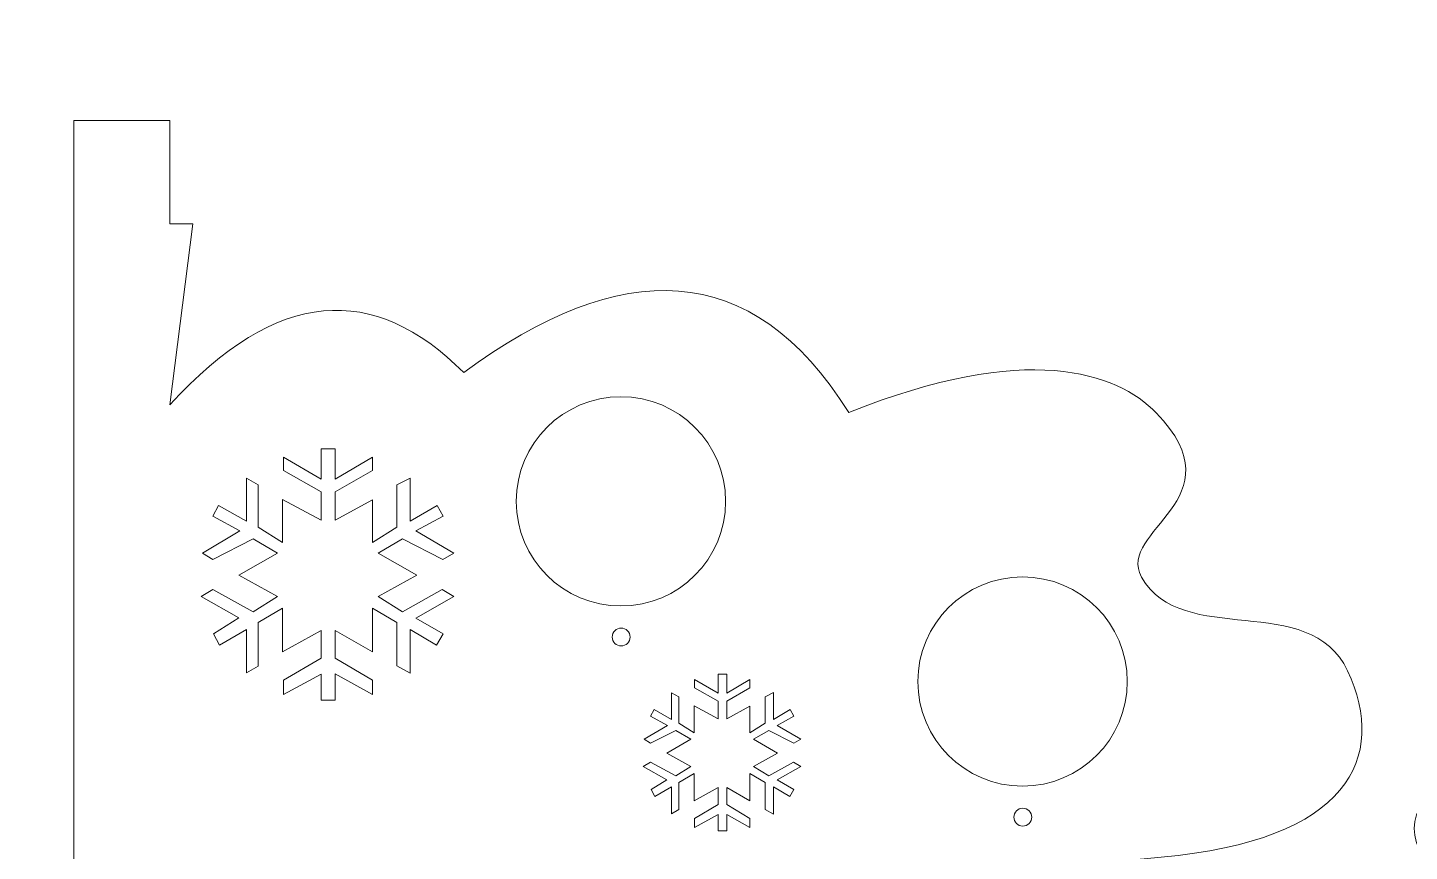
# Model space of a CAD drawing. Header units: centimetres. Extents: x -24 to 24, y -134 to 40.
# Drawn here: x -23.66 to -11.74, y 15.57 to 22.68 of the extents above; entities that cross this region are included whole.
import ezdxf

# ---------------------------------------------------------------- set-up
doc = ezdxf.new("R2010")
doc.units = ezdxf.units.CM
doc.header["$MEASUREMENT"] = 0
doc.layers.add('layer 1', color=7, linetype='Continuous')

msp = doc.modelspace()

# ---------------------------------------------------------------- linework, layer by layer
at = {"layer": 'layer 1', "lineweight": 9}
for points, knots in [([(-12.65974, -18.23516), (-12.65974, -16.29929), (-14.22908, -14.72995), (-16.16495, -14.72995), (-16.16495, -14.72995), (-18.10084, -14.72995), (-19.67017, -16.29928), (-19.67018, -18.23515), (-19.67018, -18.23515), (-19.67018, -20.17103), (-18.10085, -21.74037), (-16.16498, -21.74039), (-16.16498, -21.74039), (-14.2291, -21.74039), (-12.65975, -20.17106), (-12.65974, -18.23519), (-12.65944, 39.84091), (-12.65974, -134.38736), (-12.65974, -18.23516)], [0, 0, 0, 0, 0.2, 0.2, 0.2, 0.2, 0.4, 0.4, 0.4, 0.4, 0.6, 0.6, 0.6, 0.6, 1, 1, 1, 1.00003, 1.00003, 1.00003, 1.00003]), ([(-5.79997, 22.20737), (-6.38237, 22.15893), (-6.64048, 21.1432), (-8.14463, 20.44041), (-8.14463, 20.44041), (-9.14968, 19.97084), (-8.05652, 19.75778), (-7.81899, 19.73795), (-7.81899, 19.73795), (-7.67645, 19.42135), (-9.1271, 18.92837), (-9.71855, 18.30453), (-9.71855, 18.30453), (-10.20886, 17.78735), (-8.86566, 17.62553), (-7.5857, 18.15659), (-7.5857, 18.15659), (-8.04119, 17.52186), (-9.12914, 16.92507), (-11.23854, 16.22968), (-11.23854, 16.22968), (-11.8272, 16.03561), (-11.76094, 15.62707), (-11.50977, 15.40402), (-11.50977, 15.40402), (-11.09961, 15.03983), (-10.42615, 15.46586), (-10.34556, 15.37562), (-10.34556, 15.37562), (-10.24453, 15.26251), (-10.84292, 14.67138), (-10.34556, 14.41921), (-10.34556, 14.41921), (-9.98419, 14.23599), (-9.59481, 14.44504), (-9.24018, 14.75875), (-9.24018, 14.75875), (-9.19181, 14.42193), (-9.05268, 14.22628), (-8.84544, 14.13663), (-8.84544, 14.13663), (-8.57689, 14.02045), (-8.19388, 14.08224), (-7.74569, 14.24547), (-7.74569, 14.24547), (-8.03595, 13.26739), (-9.9564, 12.34992), (-13.59835, 11.71882), (-13.59835, 11.71882), (-14.02591, 11.64473), (-14.64463, 11.01031), (-13.47406, 10.05386), (-13.47406, 10.05386), (-13.05058, 9.70784), (-12.12459, 9.89828), (-11.79617, 10.45138), (-11.79617, 10.45138), (-11.49534, 9.08507), (-9.7867, 8.68106), (-8.43132, 9.57175), (-8.43132, 9.57175), (-9.33317, 7.94058), (-11.02556, 6.93193), (-14.10027, 7.39464), (-14.10027, 7.39464), (-15.19801, 7.55984), (-15.26475, 6.67139), (-15.27034, 6.31292), (-15.27034, 6.31292), (-15.29094, 4.99315), (-13.79079, 5.34208), (-13.70843, 4.99277), (-13.70843, 4.99277), (-13.61023, 4.57636), (-14.68564, 4.47726), (-13.72592, 3.63768), (-13.72592, 3.63768), (-13.19276, 3.17125), (-12.57013, 3.42688), (-11.52351, 3.70748), (-11.52351, 3.70748), (-11.00542, 2.51681), (-9.95134, 2.57675), (-8.61378, 3.2981), (-8.61378, 3.2981), (-9.97495, 1.34459), (-12.26889, 0.76146), (-15.37861, 0.48867), (-15.37861, 0.48867), (-16.99525, 0.34686), (-17.33911, -0.37356), (-16.98769, -1.12097), (-16.98769, -1.12097), (-16.65908, -1.81983), (-15.55815, -1.3083), (-15.21138, -1.93014), (-15.21138, -1.93014), (-14.98517, -2.33578), (-16.06267, -2.59369), (-15.33734, -3.34677), (-15.33734, -3.34677), (-14.99897, -3.6981), (-14.2184, -3.96704), (-12.68426, -3.35021), (-12.68426, -3.35021), (-11.84719, -4.68955), (-10.71504, -4.69222), (-9.36208, -3.69486), (-9.36208, -3.69486), (-8.59102, -4.4717), (-7.75063, -4.43035), (-6.82784, -3.41672), (-6.82784, -3.41672), (-6.82784, -3.41672), (-7.02414, -4.97889), (-7.02414, -4.97889), (-7.02414, -4.97889), (-7.02414, -4.97889), (-6.82784, -4.97889), (-6.82784, -4.97889), (-6.82784, -4.97889), (-6.82784, -4.97889), (-6.82784, -5.87037), (-6.82784, -5.87037), (-6.82784, -5.87037), (-6.82784, -5.87037), (-5.79997, -5.87037), (-5.79997, -5.87037), (-5.79997, -5.87037), (-5.79997, -5.87037), (-4.7721, -5.87037), (-4.7721, -5.87037), (-4.7721, -5.87037), (-4.7721, -5.87037), (-4.7721, -4.97889), (-4.7721, -4.97889), (-4.7721, -4.97889), (-4.7721, -4.97889), (-4.57581, -4.97889), (-4.57581, -4.97889), (-4.57581, -4.97889), (-4.57581, -4.97889), (-4.7721, -3.41672), (-4.7721, -3.41672), (-4.7721, -3.41672), (-3.84932, -4.43035), (-3.00893, -4.4717), (-2.23787, -3.69486), (-2.23787, -3.69486), (-0.8849, -4.69222), (0.24724, -4.68955), (1.08431, -3.35021), (1.08431, -3.35021), (2.61845, -3.96704), (3.39902, -3.6981), (3.73739, -3.34677), (3.73739, -3.34677), (4.46272, -2.59369), (3.38523, -2.33578), (3.61143, -1.93014), (3.61143, -1.93014), (3.95821, -1.3083), (5.05914, -1.81983), (5.38774, -1.12097), (5.38774, -1.12097), (5.73916, -0.37356), (5.3953, 0.34686), (3.77866, 0.48867), (3.77866, 0.48867), (0.66894, 0.76146), (-1.62499, 1.34459), (-2.98617, 3.2981), (-2.98617, 3.2981), (-1.64861, 2.57675), (-0.59453, 2.51681), (-0.07644, 3.70748), (-0.07644, 3.70748), (0.97018, 3.42688), (1.59281, 3.17125), (2.12597, 3.63768), (2.12597, 3.63768), (3.08569, 4.47726), (2.01028, 4.57636), (2.10848, 4.99277), (2.10848, 4.99277), (2.19084, 5.34208), (3.69099, 4.99315), (3.67039, 6.31292), (3.67039, 6.31292), (3.6648, 6.67139), (3.59806, 7.55984), (2.50032, 7.39464), (2.50032, 7.39464), (-0.57439, 6.93193), (-2.26677, 7.94058), (-3.16863, 9.57175), (-3.16863, 9.57175), (-1.81325, 8.68106), (-0.10461, 9.08507), (0.19622, 10.45138), (0.19622, 10.45138), (0.52465, 9.89828), (1.45063, 9.70784), (1.87412, 10.05386), (1.87412, 10.05386), (3.04468, 11.01031), (2.42596, 11.64473), (1.9984, 11.71882), (1.9984, 11.71882), (-1.64355, 12.34992), (-3.564, 13.26739), (-3.85426, 14.24547), (-3.85426, 14.24547), (-3.40606, 14.08224), (-3.02306, 14.02045), (-2.7545, 14.13663), (-2.7545, 14.13663), (-2.54726, 14.22628), (-2.40814, 14.42193), (-2.35977, 14.75875), (-2.35977, 14.75875), (-2.00514, 14.44504), (-1.61575, 14.23599), (-1.25439, 14.41921), (-1.25439, 14.41921), (-0.75703, 14.67138), (-1.35542, 15.26251), (-1.25439, 15.37562), (-1.25439, 15.37562), (-1.17379, 15.46586), (-0.50034, 15.03983), (-0.09018, 15.40402), (-0.09018, 15.40402), (0.16099, 15.62707), (0.22725, 16.03561), (-0.36141, 16.22968), (-0.36141, 16.22968), (-2.47081, 16.92507), (-3.55876, 17.52186), (-4.01425, 18.15659), (-4.01425, 18.15659), (-2.73428, 17.62553), (-1.39108, 17.78735), (-1.88139, 18.30453), (-1.88139, 18.30453), (-2.47285, 18.92837), (-3.9235, 19.42135), (-3.78095, 19.73795), (-3.78095, 19.73795), (-3.54343, 19.75778), (-2.45027, 19.97084), (-3.45532, 20.44041), (-3.45532, 20.44041), (-4.95947, 21.1432), (-5.21757, 22.15893), (-5.79997, 22.20737)], [0, 0, 0, 0, 0.01538462, 0.01538462, 0.01538462, 0.01538462, 0.03076923, 0.03076923, 0.03076923, 0.03076923, 0.04615385, 0.04615385, 0.04615385, 0.04615385, 0.06153846, 0.06153846, 0.06153846, 0.06153846, 0.07692308, 0.07692308, 0.07692308, 0.07692308, 0.09230769, 0.09230769, 0.09230769, 0.09230769, 0.10769231, 0.10769231, 0.10769231, 0.10769231, 0.12307692, 0.12307692, 0.12307692, 0.12307692, 0.13846154, 0.13846154, 0.13846154, 0.13846154, 0.15384615, 0.15384615, 0.15384615, 0.15384615, 0.16923077, 0.16923077, 0.16923077, 0.16923077, 0.18461538, 0.18461538, 0.18461538, 0.18461538, 0.2, 0.2, 0.2, 0.2, 0.21538462, 0.21538462, 0.21538462, 0.21538462, 0.23076923, 0.23076923, 0.23076923, 0.23076923, 0.24615385, 0.24615385, 0.24615385, 0.24615385, 0.26153846, 0.26153846, 0.26153846, 0.26153846, 0.27692308, 0.27692308, 0.27692308, 0.27692308, 0.29230769, 0.29230769, 0.29230769, 0.29230769, 0.30769231, 0.30769231, 0.30769231, 0.30769231, 0.32307692, 0.32307692, 0.32307692, 0.32307692, 0.33846154, 0.33846154, 0.33846154, 0.33846154, 0.35384615, 0.35384615, 0.35384615, 0.35384615, 0.36923077, 0.36923077, 0.36923077, 0.36923077, 0.38461538, 0.38461538, 0.38461538, 0.38461538, 0.4, 0.4, 0.4, 0.4, 0.41538462, 0.41538462, 0.41538462, 0.41538462, 0.43076923, 0.43076923, 0.43076923, 0.43076923, 0.44615385, 0.44615385, 0.44615385, 0.44615385, 0.46153846, 0.46153846, 0.46153846, 0.46153846, 0.47692308, 0.47692308, 0.47692308, 0.47692308, 0.49230769, 0.49230769, 0.49230769, 0.49230769, 0.50769231, 0.50769231, 0.50769231, 0.50769231, 0.52307692, 0.52307692, 0.52307692, 0.52307692, 0.53846154, 0.53846154, 0.53846154, 0.53846154, 0.55384615, 0.55384615, 0.55384615, 0.55384615, 0.56923077, 0.56923077, 0.56923077, 0.56923077, 0.58461538, 0.58461538, 0.58461538, 0.58461538, 0.6, 0.6, 0.6, 0.6, 0.61538462, 0.61538462, 0.61538462, 0.61538462, 0.63076923, 0.63076923, 0.63076923, 0.63076923, 0.64615385, 0.64615385, 0.64615385, 0.64615385, 0.66153846, 0.66153846, 0.66153846, 0.66153846, 0.67692308, 0.67692308, 0.67692308, 0.67692308, 0.69230769, 0.69230769, 0.69230769, 0.69230769, 0.70769231, 0.70769231, 0.70769231, 0.70769231, 0.72307692, 0.72307692, 0.72307692, 0.72307692, 0.73846154, 0.73846154, 0.73846154, 0.73846154, 0.75384615, 0.75384615, 0.75384615, 0.75384615, 0.76923077, 0.76923077, 0.76923077, 0.76923077, 0.78461538, 0.78461538, 0.78461538, 0.78461538, 0.8, 0.8, 0.8, 0.8, 0.81538462, 0.81538462, 0.81538462, 0.81538462, 0.83076923, 0.83076923, 0.83076923, 0.83076923, 0.84615385, 0.84615385, 0.84615385, 0.84615385, 0.86153846, 0.86153846, 0.86153846, 0.86153846, 0.87692308, 0.87692308, 0.87692308, 0.87692308, 0.89230769, 0.89230769, 0.89230769, 0.89230769, 0.90769231, 0.90769231, 0.90769231, 0.90769231, 0.92307692, 0.92307692, 0.92307692, 0.92307692, 0.93846154, 0.93846154, 0.93846154, 0.93846154, 0.95384615, 0.95384615, 0.95384615, 0.95384615, 0.96923077, 0.96923077, 0.96923077, 0.96923077, 1, 1, 1, 1]), ([(-23.2563, -6.13966), (-23.2563, -6.13966), (-23.25686, -6.04713), (-23.25686, -6.04713), (-23.25686, -6.04713), (-23.25686, -6.04713), (-23.25686, -3.43298), (-23.25686, -3.43298), (-23.25686, -3.43298), (-23.25686, -3.43298), (-23.65686, -3.43298), (-23.65686, -3.43298), (-23.65686, -3.43298), (-23.65686, -3.43298), (-23.65686, -2.65879), (-23.65686, -2.65879), (-23.65686, -2.65879), (-23.65686, -2.65879), (-23.25686, -2.65879), (-23.25686, -2.65879), (-23.25686, -2.65879), (-23.25686, -2.65879), (-23.25686, 5.59928), (-23.25686, 5.59928), (-23.25686, 5.59928), (-23.25686, 5.59928), (-23.65686, 5.59928), (-23.65686, 5.59928), (-23.65686, 5.59928), (-23.65686, 5.59928), (-23.65686, 6.37347), (-23.65686, 6.37347), (-23.65686, 6.37347), (-23.65686, 6.37347), (-23.25686, 6.37347), (-23.25686, 6.37347), (-23.25686, 6.37347), (-23.25686, 6.37347), (-23.25686, 14.63153), (-23.25686, 14.63153), (-23.25686, 14.63153), (-23.25686, 14.63153), (-23.65686, 14.63153), (-23.65686, 14.63153), (-23.65686, 14.63153), (-23.65686, 14.63153), (-23.65686, 15.40573), (-23.65686, 15.40573), (-23.65686, 15.40573), (-23.65686, 15.40573), (-23.25686, 15.40573), (-23.25686, 15.40573), (-23.25686, 15.40573), (-23.25686, 15.40573), (-23.25686, 21.87988), (-23.25686, 21.87988)], [0, 0, 0, 0, 0.06666667, 0.06666667, 0.06666667, 0.06666667, 0.13333333, 0.13333333, 0.13333333, 0.13333333, 0.2, 0.2, 0.2, 0.2, 0.26666667, 0.26666667, 0.26666667, 0.26666667, 0.33333333, 0.33333333, 0.33333333, 0.33333333, 0.4, 0.4, 0.4, 0.4, 0.46666667, 0.46666667, 0.46666667, 0.46666667, 0.53333333, 0.53333333, 0.53333333, 0.53333333, 0.6, 0.6, 0.6, 0.6, 0.66666667, 0.66666667, 0.66666667, 0.66666667, 0.73333333, 0.73333333, 0.73333333, 0.73333333, 0.8, 0.8, 0.8, 0.8, 0.86666667, 0.86666667, 0.86666667, 0.86666667, 1, 1, 1, 1]), ([(-23.25686, 21.87988), (-23.25686, 21.87988), (-22.42899, 21.87988), (-22.42899, 21.87988), (-22.42899, 21.87988), (-22.42899, 21.87988), (-22.42899, 20.9884), (-22.42899, 20.9884), (-22.42899, 20.9884), (-22.42899, 20.9884), (-22.2327, 20.9884), (-22.2327, 20.9884), (-22.2327, 20.9884), (-22.2327, 20.9884), (-22.42899, 19.42623), (-22.42899, 19.42623), (-22.42899, 19.42623), (-21.50621, 20.43986), (-20.66582, 20.48121), (-19.89476, 19.70437), (-19.89476, 19.70437), (-18.54179, 20.70173), (-17.40965, 20.69906), (-16.57258, 19.35971), (-16.57258, 19.35971), (-15.03844, 19.97655), (-14.25787, 19.70761), (-13.9195, 19.35628), (-13.9195, 19.35628), (-13.19417, 18.6032), (-14.27166, 18.34529), (-14.04546, 17.93965), (-14.04546, 17.93965), (-13.69868, 17.3178), (-12.59775, 17.82934), (-12.26915, 17.13048), (-12.26915, 17.13048), (-11.91773, 16.38307), (-12.26159, 15.66264), (-13.87823, 15.52084), (-13.87823, 15.52084), (-16.98795, 15.24805), (-19.28188, 14.66491), (-20.64306, 12.71141), (-20.64306, 12.71141), (-19.3055, 13.43276), (-18.25142, 13.4927), (-17.73333, 12.30202), (-17.73333, 12.30202), (-16.68671, 12.58263), (-16.06408, 12.83826), (-15.53092, 12.37183), (-15.53092, 12.37183), (-14.5712, 11.53224), (-15.64661, 11.43315), (-15.54841, 11.01673), (-15.54841, 11.01673), (-15.46605, 10.66743), (-13.9659, 11.01636), (-13.9865, 9.69659), (-13.9865, 9.69659), (-13.99209, 9.33812), (-14.05883, 8.44966), (-15.15657, 8.61486), (-15.15657, 8.61486), (-18.23128, 9.07757), (-19.92366, 8.06893), (-20.82552, 6.43775), (-20.82552, 6.43775), (-19.47014, 7.32845), (-17.7615, 6.92444), (-17.46067, 5.55813), (-17.46067, 5.55813), (-17.13224, 6.11123), (-16.20626, 6.30166), (-15.78277, 5.95565), (-15.78277, 5.95565), (-14.61221, 4.9992), (-15.23093, 4.36477), (-15.65849, 4.29068), (-15.65849, 4.29068), (-19.30044, 3.65959), (-21.22089, 2.74212), (-21.51115, 1.76404), (-21.51115, 1.76404), (-21.06295, 1.92726), (-20.67995, 1.98906), (-20.41139, 1.87288), (-20.41139, 1.87288), (-20.20415, 1.78323), (-20.06503, 1.58757), (-20.01666, 1.25076), (-20.01666, 1.25076), (-19.66203, 1.56446), (-19.27264, 1.77352), (-18.91128, 1.5903), (-18.91128, 1.5903), (-18.41392, 1.33813), (-19.01231, 0.74699), (-18.91128, 0.63388), (-18.91128, 0.63388), (-18.83068, 0.54365), (-18.15723, 0.96968), (-17.74707, 0.60548), (-17.74707, 0.60548), (-17.4959, 0.38244), (-17.42964, -0.0261), (-18.0183, -0.22017), (-18.0183, -0.22017), (-20.1277, -0.91556), (-21.21565, -1.51235), (-21.67113, -2.14708), (-21.67113, -2.14708), (-20.39117, -1.61603), (-19.04797, -1.77785), (-19.53828, -2.29502), (-19.53828, -2.29502), (-20.12974, -2.91886), (-21.58039, -3.41184), (-21.43784, -3.72844), (-21.43784, -3.72844), (-21.20032, -3.74827), (-20.10719, -3.96133), (-21.11221, -4.4309), (-21.11221, -4.4309), (-22.43391, -5.04843), (-22.79403, -5.90778), (-23.25694, -6.13999)], [0, 0, 0, 0, 0.03030303, 0.03030303, 0.03030303, 0.03030303, 0.06060606, 0.06060606, 0.06060606, 0.06060606, 0.09090909, 0.09090909, 0.09090909, 0.09090909, 0.12121212, 0.12121212, 0.12121212, 0.12121212, 0.15151515, 0.15151515, 0.15151515, 0.15151515, 0.18181818, 0.18181818, 0.18181818, 0.18181818, 0.21212121, 0.21212121, 0.21212121, 0.21212121, 0.24242424, 0.24242424, 0.24242424, 0.24242424, 0.27272727, 0.27272727, 0.27272727, 0.27272727, 0.3030303, 0.3030303, 0.3030303, 0.3030303, 0.33333333, 0.33333333, 0.33333333, 0.33333333, 0.36363636, 0.36363636, 0.36363636, 0.36363636, 0.39393939, 0.39393939, 0.39393939, 0.39393939, 0.42424242, 0.42424242, 0.42424242, 0.42424242, 0.45454545, 0.45454545, 0.45454545, 0.45454545, 0.48484848, 0.48484848, 0.48484848, 0.48484848, 0.51515152, 0.51515152, 0.51515152, 0.51515152, 0.54545455, 0.54545455, 0.54545455, 0.54545455, 0.57575758, 0.57575758, 0.57575758, 0.57575758, 0.60606061, 0.60606061, 0.60606061, 0.60606061, 0.63636364, 0.63636364, 0.63636364, 0.63636364, 0.66666667, 0.66666667, 0.66666667, 0.66666667, 0.6969697, 0.6969697, 0.6969697, 0.6969697, 0.72727273, 0.72727273, 0.72727273, 0.72727273, 0.75757576, 0.75757576, 0.75757576, 0.75757576, 0.78787879, 0.78787879, 0.78787879, 0.78787879, 0.81818182, 0.81818182, 0.81818182, 0.81818182, 0.84848485, 0.84848485, 0.84848485, 0.84848485, 0.87878788, 0.87878788, 0.87878788, 0.87878788, 0.90909091, 0.90909091, 0.90909091, 0.90909091, 0.93939394, 0.93939394, 0.93939394, 0.93939394, 1, 1, 1, 1]), ([(-18.53817, 17.68951), (-18.03933, 17.68951), (-17.63494, 18.0939), (-17.63494, 18.59273), (-17.63494, 18.59273), (-17.63494, 19.09157), (-18.03933, 19.49596), (-18.53817, 19.49596), (-18.53817, 19.49596), (-19.03701, 19.49596), (-19.44139, 19.09157), (-19.44139, 18.59273), (-19.44139, 18.59273), (-19.44139, 18.0939), (-19.03701, 17.68951), (-18.53817, 17.68951)], [0, 0, 0, 0, 0.2, 0.2, 0.2, 0.2, 0.4, 0.4, 0.4, 0.4, 0.6, 0.6, 0.6, 0.6, 1, 1, 1, 1]), ([(-21.00212, 16.87504), (-21.00212, 16.87504), (-21.00212, 17.1024), (-21.00212, 17.1024), (-21.00212, 17.1024), (-21.00212, 17.1024), (-20.68281, 16.92502), (-20.68281, 16.92502), (-20.68281, 16.92502), (-20.68281, 16.92502), (-20.68281, 17.04837), (-20.68281, 17.04837), (-20.68281, 17.04837), (-20.68281, 17.04837), (-21.00212, 17.23997), (-21.00212, 17.23997), (-21.00212, 17.23997), (-21.00212, 17.23997), (-21.00212, 17.47919), (-21.00212, 17.47919), (-21.00212, 17.47919), (-21.00212, 17.47919), (-20.68281, 17.2947), (-20.68281, 17.2947), (-20.68281, 17.2947), (-20.68281, 17.2947), (-20.68281, 17.67094), (-20.68281, 17.67094), (-20.68281, 17.67094), (-20.68281, 17.67094), (-20.47106, 17.54742), (-20.47106, 17.54742), (-20.47106, 17.54742), (-20.47106, 17.54742), (-20.47106, 17.17173), (-20.47106, 17.17173), (-20.47106, 17.17173), (-20.47106, 17.17173), (-20.35639, 17.1092), (-20.35639, 17.1092), (-20.35639, 17.1092), (-20.35639, 17.1092), (-20.35639, 17.48697), (-20.35639, 17.48697), (-20.35639, 17.48697), (-20.35639, 17.48697), (-20.13018, 17.35125), (-20.13018, 17.35125), (-20.13018, 17.35125), (-20.13018, 17.35125), (-20.07306, 17.44995), (-20.07306, 17.44995), (-20.07306, 17.44995), (-20.07306, 17.44995), (-20.3064, 17.58544), (-20.3064, 17.58544), (-20.3064, 17.58544), (-20.3064, 17.58544), (-19.97947, 17.77022), (-19.97947, 17.77022), (-19.97947, 17.77022), (-19.97947, 17.77022), (-20.08055, 17.83088), (-20.08055, 17.83088), (-20.08055, 17.83088), (-20.08055, 17.83088), (-20.42138, 17.63915), (-20.42138, 17.63915), (-20.42138, 17.63915), (-20.42138, 17.63915), (-20.63196, 17.77077), (-20.63196, 17.77077), (-20.63196, 17.77077), (-20.63196, 17.77077), (-20.29981, 17.95451), (-20.29981, 17.95451), (-20.29981, 17.95451), (-20.29981, 17.95451), (-20.63248, 18.14565), (-20.63248, 18.14565), (-20.63248, 18.14565), (-20.63248, 18.14565), (-20.42148, 18.2687), (-20.42148, 18.2687), (-20.42148, 18.2687), (-20.42148, 18.2687), (-20.07374, 18.09128), (-20.07374, 18.09128), (-20.07374, 18.09128), (-20.07374, 18.09128), (-19.97943, 18.14591), (-19.97943, 18.14591), (-19.97943, 18.14591), (-19.97943, 18.14591), (-20.3067, 18.33797), (-20.3067, 18.33797), (-20.3067, 18.33797), (-20.3067, 18.33797), (-20.07297, 18.46611), (-20.07297, 18.46611), (-20.07297, 18.46611), (-20.07297, 18.46611), (-20.12355, 18.55717), (-20.12355, 18.55717), (-20.12355, 18.55717), (-20.12355, 18.55717), (-20.35639, 18.42199), (-20.35639, 18.42199), (-20.35639, 18.42199), (-20.35639, 18.42199), (-20.35639, 18.79344), (-20.35639, 18.79344), (-20.35639, 18.79344), (-20.35639, 18.79344), (-20.47106, 18.7361), (-20.47106, 18.7361), (-20.47106, 18.7361), (-20.47106, 18.7361), (-20.47106, 18.36845), (-20.47106, 18.36845), (-20.47106, 18.36845), (-20.47106, 18.36845), (-20.68281, 18.2361), (-20.68281, 18.2361), (-20.68281, 18.2361), (-20.68281, 18.2361), (-20.68281, 18.60725), (-20.68281, 18.60725), (-20.68281, 18.60725), (-20.68281, 18.60725), (-21.00212, 18.42986), (-21.00212, 18.42986), (-21.00212, 18.42986), (-21.00212, 18.42986), (-21.00212, 18.67571), (-21.00212, 18.67571), (-21.00212, 18.67571), (-21.00212, 18.67571), (-20.68281, 18.8602), (-20.68281, 18.8602), (-20.68281, 18.8602), (-20.68281, 18.8602), (-20.68281, 18.97486), (-20.68281, 18.97486), (-20.68281, 18.97486), (-20.68281, 18.97486), (-21.00212, 18.78329), (-21.00212, 18.78329), (-21.00212, 18.78329), (-21.00212, 18.78329), (-21.00212, 19.04751), (-21.00212, 19.04751), (-21.00212, 19.04751), (-21.00212, 19.04751), (-21.12387, 19.04751), (-21.12387, 19.04751), (-21.12387, 19.04751), (-21.12387, 19.04751), (-21.12387, 18.7837), (-21.12387, 18.7837), (-21.12387, 18.7837), (-21.12387, 18.7837), (-21.45028, 18.97528), (-21.45028, 18.97528), (-21.45028, 18.97528), (-21.45028, 18.97528), (-21.45028, 18.86033), (-21.45028, 18.86033), (-21.45028, 18.86033), (-21.45028, 18.86033), (-21.12387, 18.67584), (-21.12387, 18.67584), (-21.12387, 18.67584), (-21.12387, 18.67584), (-21.12387, 18.43058), (-21.12387, 18.43058), (-21.12387, 18.43058), (-21.12387, 18.43058), (-21.45737, 18.60797), (-21.45737, 18.60797), (-21.45737, 18.60797), (-21.45737, 18.60797), (-21.45737, 18.2361), (-21.45737, 18.2361), (-21.45737, 18.2361), (-21.45737, 18.2361), (-21.66912, 18.36845), (-21.66912, 18.36845), (-21.66912, 18.36845), (-21.66912, 18.36845), (-21.66912, 18.73666), (-21.66912, 18.73666), (-21.66912, 18.73666), (-21.66912, 18.73666), (-21.76961, 18.79192), (-21.76961, 18.79192), (-21.76961, 18.79192), (-21.76961, 18.79192), (-21.76961, 18.42254), (-21.76961, 18.42254), (-21.76961, 18.42254), (-21.76961, 18.42254), (-22.00939, 18.55744), (-22.00939, 18.55744), (-22.00939, 18.55744), (-22.00939, 18.55744), (-22.06013, 18.46611), (-22.06013, 18.46611), (-22.06013, 18.46611), (-22.06013, 18.46611), (-21.82673, 18.33817), (-21.82673, 18.33817), (-21.82673, 18.33817), (-21.82673, 18.33817), (-22.14769, 18.14561), (-22.14769, 18.14561), (-22.14769, 18.14561), (-22.14769, 18.14561), (-22.05904, 18.09143), (-22.05904, 18.09143), (-22.05904, 18.09143), (-22.05904, 18.09143), (-21.71161, 18.2687), (-21.71161, 18.2687), (-21.71161, 18.2687), (-21.71161, 18.2687), (-21.50059, 18.14565), (-21.50059, 18.14565), (-21.50059, 18.14565), (-21.50059, 18.14565), (-21.83329, 17.95451), (-21.83329, 17.95451), (-21.83329, 17.95451), (-21.83329, 17.95451), (-21.50111, 17.77077), (-21.50111, 17.77077), (-21.50111, 17.77077), (-21.50111, 17.77077), (-21.71161, 17.63921), (-21.71161, 17.63921), (-21.71161, 17.63921), (-21.71161, 17.63921), (-22.05952, 17.83093), (-22.05952, 17.83093), (-22.05952, 17.83093), (-22.05952, 17.83093), (-22.16071, 17.77022), (-22.16071, 17.77022), (-22.16071, 17.77022), (-22.16071, 17.77022), (-21.83484, 17.58602), (-21.83484, 17.58602), (-21.83484, 17.58602), (-21.83484, 17.58602), (-22.05393, 17.45005), (-22.05393, 17.45005), (-22.05393, 17.45005), (-22.05393, 17.45005), (-22.00203, 17.3514), (-22.00203, 17.3514), (-22.00203, 17.3514), (-22.00203, 17.3514), (-21.76961, 17.48637), (-21.76961, 17.48637), (-21.76961, 17.48637), (-21.76961, 17.48637), (-21.76961, 17.11089), (-21.76961, 17.11089), (-21.76961, 17.11089), (-21.76961, 17.11089), (-21.66912, 17.17115), (-21.66912, 17.17115), (-21.66912, 17.17115), (-21.66912, 17.17115), (-21.66912, 17.54742), (-21.66912, 17.54742), (-21.66912, 17.54742), (-21.66912, 17.54742), (-21.45737, 17.67094), (-21.45737, 17.67094), (-21.45737, 17.67094), (-21.45737, 17.67094), (-21.45737, 17.29393), (-21.45737, 17.29393), (-21.45737, 17.29393), (-21.45737, 17.29393), (-21.12387, 17.47841), (-21.12387, 17.47841), (-21.12387, 17.47841), (-21.12387, 17.47841), (-21.12387, 17.23982), (-21.12387, 17.23982), (-21.12387, 17.23982), (-21.12387, 17.23982), (-21.45028, 17.04823), (-21.45028, 17.04823), (-21.45028, 17.04823), (-21.45028, 17.04823), (-21.45028, 16.92467), (-21.45028, 16.92467), (-21.45028, 16.92467), (-21.45028, 16.92467), (-21.12387, 17.10205), (-21.12387, 17.10205), (-21.12387, 17.10205), (-21.12387, 17.10205), (-21.12387, 16.87504), (-21.12387, 16.87504), (-21.12387, 16.87504), (-21.12387, 16.87504), (-21.00212, 16.87504), (-21.00212, 16.87504)], [0, 0, 0, 0, 0.01265823, 0.01265823, 0.01265823, 0.01265823, 0.02531646, 0.02531646, 0.02531646, 0.02531646, 0.03797468, 0.03797468, 0.03797468, 0.03797468, 0.05063291, 0.05063291, 0.05063291, 0.05063291, 0.06329114, 0.06329114, 0.06329114, 0.06329114, 0.07594937, 0.07594937, 0.07594937, 0.07594937, 0.08860759, 0.08860759, 0.08860759, 0.08860759, 0.10126582, 0.10126582, 0.10126582, 0.10126582, 0.11392405, 0.11392405, 0.11392405, 0.11392405, 0.12658228, 0.12658228, 0.12658228, 0.12658228, 0.13924051, 0.13924051, 0.13924051, 0.13924051, 0.15189873, 0.15189873, 0.15189873, 0.15189873, 0.16455696, 0.16455696, 0.16455696, 0.16455696, 0.17721519, 0.17721519, 0.17721519, 0.17721519, 0.18987342, 0.18987342, 0.18987342, 0.18987342, 0.20253165, 0.20253165, 0.20253165, 0.20253165, 0.21518987, 0.21518987, 0.21518987, 0.21518987, 0.2278481, 0.2278481, 0.2278481, 0.2278481, 0.24050633, 0.24050633, 0.24050633, 0.24050633, 0.25316456, 0.25316456, 0.25316456, 0.25316456, 0.26582278, 0.26582278, 0.26582278, 0.26582278, 0.27848101, 0.27848101, 0.27848101, 0.27848101, 0.29113924, 0.29113924, 0.29113924, 0.29113924, 0.30379747, 0.30379747, 0.30379747, 0.30379747, 0.3164557, 0.3164557, 0.3164557, 0.3164557, 0.32911392, 0.32911392, 0.32911392, 0.32911392, 0.34177215, 0.34177215, 0.34177215, 0.34177215, 0.35443038, 0.35443038, 0.35443038, 0.35443038, 0.36708861, 0.36708861, 0.36708861, 0.36708861, 0.37974684, 0.37974684, 0.37974684, 0.37974684, 0.39240506, 0.39240506, 0.39240506, 0.39240506, 0.40506329, 0.40506329, 0.40506329, 0.40506329, 0.41772152, 0.41772152, 0.41772152, 0.41772152, 0.43037975, 0.43037975, 0.43037975, 0.43037975, 0.44303797, 0.44303797, 0.44303797, 0.44303797, 0.4556962, 0.4556962, 0.4556962, 0.4556962, 0.46835443, 0.46835443, 0.46835443, 0.46835443, 0.48101266, 0.48101266, 0.48101266, 0.48101266, 0.49367089, 0.49367089, 0.49367089, 0.49367089, 0.50632911, 0.50632911, 0.50632911, 0.50632911, 0.51898734, 0.51898734, 0.51898734, 0.51898734, 0.53164557, 0.53164557, 0.53164557, 0.53164557, 0.5443038, 0.5443038, 0.5443038, 0.5443038, 0.55696203, 0.55696203, 0.55696203, 0.55696203, 0.56962025, 0.56962025, 0.56962025, 0.56962025, 0.58227848, 0.58227848, 0.58227848, 0.58227848, 0.59493671, 0.59493671, 0.59493671, 0.59493671, 0.60759494, 0.60759494, 0.60759494, 0.60759494, 0.62025316, 0.62025316, 0.62025316, 0.62025316, 0.63291139, 0.63291139, 0.63291139, 0.63291139, 0.64556962, 0.64556962, 0.64556962, 0.64556962, 0.65822785, 0.65822785, 0.65822785, 0.65822785, 0.67088608, 0.67088608, 0.67088608, 0.67088608, 0.6835443, 0.6835443, 0.6835443, 0.6835443, 0.69620253, 0.69620253, 0.69620253, 0.69620253, 0.70886076, 0.70886076, 0.70886076, 0.70886076, 0.72151899, 0.72151899, 0.72151899, 0.72151899, 0.73417722, 0.73417722, 0.73417722, 0.73417722, 0.74683544, 0.74683544, 0.74683544, 0.74683544, 0.75949367, 0.75949367, 0.75949367, 0.75949367, 0.7721519, 0.7721519, 0.7721519, 0.7721519, 0.78481013, 0.78481013, 0.78481013, 0.78481013, 0.79746835, 0.79746835, 0.79746835, 0.79746835, 0.81012658, 0.81012658, 0.81012658, 0.81012658, 0.82278481, 0.82278481, 0.82278481, 0.82278481, 0.83544304, 0.83544304, 0.83544304, 0.83544304, 0.84810127, 0.84810127, 0.84810127, 0.84810127, 0.86075949, 0.86075949, 0.86075949, 0.86075949, 0.87341772, 0.87341772, 0.87341772, 0.87341772, 0.88607595, 0.88607595, 0.88607595, 0.88607595, 0.89873418, 0.89873418, 0.89873418, 0.89873418, 0.91139241, 0.91139241, 0.91139241, 0.91139241, 0.92405063, 0.92405063, 0.92405063, 0.92405063, 0.93670886, 0.93670886, 0.93670886, 0.93670886, 0.94936709, 0.94936709, 0.94936709, 0.94936709, 0.96202532, 0.96202532, 0.96202532, 0.96202532, 0.97468354, 0.97468354, 0.97468354, 0.97468354, 1, 1, 1, 1]), ([(-15.07298, 16.13415), (-14.57414, 16.13415), (-14.16975, 16.53854), (-14.16975, 17.03738), (-14.16975, 17.03738), (-14.16975, 17.53622), (-14.57414, 17.9406), (-15.07298, 17.9406), (-15.07298, 17.9406), (-15.57182, 17.9406), (-15.97621, 17.53622), (-15.97621, 17.03738), (-15.97621, 17.03738), (-15.97621, 16.53854), (-15.57182, 16.13415), (-15.07298, 16.13415)], [0, 0, 0, 0, 0.2, 0.2, 0.2, 0.2, 0.4, 0.4, 0.4, 0.4, 0.6, 0.6, 0.6, 0.6, 1, 1, 1, 1]), ([(-18.53597, 17.34414), (-18.49323, 17.34414), (-18.45855, 17.37881), (-18.45855, 17.42156), (-18.45855, 17.42156), (-18.45855, 17.46431), (-18.49323, 17.49898), (-18.53597, 17.49898), (-18.53597, 17.49898), (-18.57872, 17.49898), (-18.61339, 17.46431), (-18.61339, 17.42156), (-18.61339, 17.42156), (-18.61339, 17.37881), (-18.57872, 17.34414), (-18.53597, 17.34414)], [0, 0, 0, 0, 0.2, 0.2, 0.2, 0.2, 0.4, 0.4, 0.4, 0.4, 0.6, 0.6, 0.6, 0.6, 1, 1, 1, 1]), ([(-17.62361, 15.7471), (-17.62361, 15.7471), (-17.62361, 15.88867), (-17.62361, 15.88867), (-17.62361, 15.88867), (-17.62361, 15.88867), (-17.42479, 15.77822), (-17.42479, 15.77822), (-17.42479, 15.77822), (-17.42479, 15.77822), (-17.42479, 15.85503), (-17.42479, 15.85503), (-17.42479, 15.85503), (-17.42479, 15.85503), (-17.62361, 15.97433), (-17.62361, 15.97433), (-17.62361, 15.97433), (-17.62361, 15.97433), (-17.62361, 16.12329), (-17.62361, 16.12329), (-17.62361, 16.12329), (-17.62361, 16.12329), (-17.42479, 16.00841), (-17.42479, 16.00841), (-17.42479, 16.00841), (-17.42479, 16.00841), (-17.42479, 16.2427), (-17.42479, 16.2427), (-17.42479, 16.2427), (-17.42479, 16.2427), (-17.29293, 16.16578), (-17.29293, 16.16578), (-17.29293, 16.16578), (-17.29293, 16.16578), (-17.29293, 15.93184), (-17.29293, 15.93184), (-17.29293, 15.93184), (-17.29293, 15.93184), (-17.22152, 15.8929), (-17.22152, 15.8929), (-17.22152, 15.8929), (-17.22152, 15.8929), (-17.22152, 16.12814), (-17.22152, 16.12814), (-17.22152, 16.12814), (-17.22152, 16.12814), (-17.08067, 16.04362), (-17.08067, 16.04362), (-17.08067, 16.04362), (-17.08067, 16.04362), (-17.0451, 16.10508), (-17.0451, 16.10508), (-17.0451, 16.10508), (-17.0451, 16.10508), (-17.1904, 16.18946), (-17.1904, 16.18946), (-17.1904, 16.18946), (-17.1904, 16.18946), (-16.98683, 16.30451), (-16.98683, 16.30451), (-16.98683, 16.30451), (-16.98683, 16.30451), (-17.04977, 16.34228), (-17.04977, 16.34228), (-17.04977, 16.34228), (-17.04977, 16.34228), (-17.262, 16.2229), (-17.262, 16.2229), (-17.262, 16.2229), (-17.262, 16.2229), (-17.39312, 16.30486), (-17.39312, 16.30486), (-17.39312, 16.30486), (-17.39312, 16.30486), (-17.1863, 16.41928), (-17.1863, 16.41928), (-17.1863, 16.41928), (-17.1863, 16.41928), (-17.39344, 16.5383), (-17.39344, 16.5383), (-17.39344, 16.5383), (-17.39344, 16.5383), (-17.26206, 16.61491), (-17.26206, 16.61491), (-17.26206, 16.61491), (-17.26206, 16.61491), (-17.04552, 16.50444), (-17.04552, 16.50444), (-17.04552, 16.50444), (-17.04552, 16.50444), (-16.9868, 16.53845), (-16.9868, 16.53845), (-16.9868, 16.53845), (-16.9868, 16.53845), (-17.19058, 16.65805), (-17.19058, 16.65805), (-17.19058, 16.65805), (-17.19058, 16.65805), (-17.04504, 16.73784), (-17.04504, 16.73784), (-17.04504, 16.73784), (-17.04504, 16.73784), (-17.07654, 16.79454), (-17.07654, 16.79454), (-17.07654, 16.79454), (-17.07654, 16.79454), (-17.22152, 16.71036), (-17.22152, 16.71036), (-17.22152, 16.71036), (-17.22152, 16.71036), (-17.22152, 16.94166), (-17.22152, 16.94166), (-17.22152, 16.94166), (-17.22152, 16.94166), (-17.29293, 16.90596), (-17.29293, 16.90596), (-17.29293, 16.90596), (-17.29293, 16.90596), (-17.29293, 16.67703), (-17.29293, 16.67703), (-17.29293, 16.67703), (-17.29293, 16.67703), (-17.42479, 16.59462), (-17.42479, 16.59462), (-17.42479, 16.59462), (-17.42479, 16.59462), (-17.42479, 16.82573), (-17.42479, 16.82573), (-17.42479, 16.82573), (-17.42479, 16.82573), (-17.62361, 16.71526), (-17.62361, 16.71526), (-17.62361, 16.71526), (-17.62361, 16.71526), (-17.62361, 16.86836), (-17.62361, 16.86836), (-17.62361, 16.86836), (-17.62361, 16.86836), (-17.42479, 16.98324), (-17.42479, 16.98324), (-17.42479, 16.98324), (-17.42479, 16.98324), (-17.42479, 17.05463), (-17.42479, 17.05463), (-17.42479, 17.05463), (-17.42479, 17.05463), (-17.62361, 16.93534), (-17.62361, 16.93534), (-17.62361, 16.93534), (-17.62361, 16.93534), (-17.62361, 17.09987), (-17.62361, 17.09987), (-17.62361, 17.09987), (-17.62361, 17.09987), (-17.69943, 17.09987), (-17.69943, 17.09987), (-17.69943, 17.09987), (-17.69943, 17.09987), (-17.69943, 16.9356), (-17.69943, 16.9356), (-17.69943, 16.9356), (-17.69943, 16.9356), (-17.90268, 17.05489), (-17.90268, 17.05489), (-17.90268, 17.05489), (-17.90268, 17.05489), (-17.90268, 16.98331), (-17.90268, 16.98331), (-17.90268, 16.98331), (-17.90268, 16.98331), (-17.69943, 16.86844), (-17.69943, 16.86844), (-17.69943, 16.86844), (-17.69943, 16.86844), (-17.69943, 16.71571), (-17.69943, 16.71571), (-17.69943, 16.71571), (-17.69943, 16.71571), (-17.9071, 16.82618), (-17.9071, 16.82618), (-17.9071, 16.82618), (-17.9071, 16.82618), (-17.9071, 16.59462), (-17.9071, 16.59462), (-17.9071, 16.59462), (-17.9071, 16.59462), (-18.03895, 16.67703), (-18.03895, 16.67703), (-18.03895, 16.67703), (-18.03895, 16.67703), (-18.03895, 16.90631), (-18.03895, 16.90631), (-18.03895, 16.90631), (-18.03895, 16.90631), (-18.10152, 16.94072), (-18.10152, 16.94072), (-18.10152, 16.94072), (-18.10152, 16.94072), (-18.10152, 16.71071), (-18.10152, 16.71071), (-18.10152, 16.71071), (-18.10152, 16.71071), (-18.25084, 16.79471), (-18.25084, 16.79471), (-18.25084, 16.79471), (-18.25084, 16.79471), (-18.28243, 16.73784), (-18.28243, 16.73784), (-18.28243, 16.73784), (-18.28243, 16.73784), (-18.1371, 16.65817), (-18.1371, 16.65817), (-18.1371, 16.65817), (-18.1371, 16.65817), (-18.33695, 16.53827), (-18.33695, 16.53827), (-18.33695, 16.53827), (-18.33695, 16.53827), (-18.28175, 16.50453), (-18.28175, 16.50453), (-18.28175, 16.50453), (-18.28175, 16.50453), (-18.06541, 16.61491), (-18.06541, 16.61491), (-18.06541, 16.61491), (-18.06541, 16.61491), (-17.93401, 16.5383), (-17.93401, 16.5383), (-17.93401, 16.5383), (-17.93401, 16.5383), (-18.14117, 16.41928), (-18.14117, 16.41928), (-18.14117, 16.41928), (-18.14117, 16.41928), (-17.93433, 16.30486), (-17.93433, 16.30486), (-17.93433, 16.30486), (-17.93433, 16.30486), (-18.06541, 16.22294), (-18.06541, 16.22294), (-18.06541, 16.22294), (-18.06541, 16.22294), (-18.28205, 16.34232), (-18.28205, 16.34232), (-18.28205, 16.34232), (-18.28205, 16.34232), (-18.34506, 16.30451), (-18.34506, 16.30451), (-18.34506, 16.30451), (-18.34506, 16.30451), (-18.14214, 16.18982), (-18.14214, 16.18982), (-18.14214, 16.18982), (-18.14214, 16.18982), (-18.27857, 16.10515), (-18.27857, 16.10515), (-18.27857, 16.10515), (-18.27857, 16.10515), (-18.24624, 16.04373), (-18.24624, 16.04373), (-18.24624, 16.04373), (-18.24624, 16.04373), (-18.10152, 16.12777), (-18.10152, 16.12777), (-18.10152, 16.12777), (-18.10152, 16.12777), (-18.10152, 15.89396), (-18.10152, 15.89396), (-18.10152, 15.89396), (-18.10152, 15.89396), (-18.03895, 15.93148), (-18.03895, 15.93148), (-18.03895, 15.93148), (-18.03895, 15.93148), (-18.03895, 16.16578), (-18.03895, 16.16578), (-18.03895, 16.16578), (-18.03895, 16.16578), (-17.9071, 16.2427), (-17.9071, 16.2427), (-17.9071, 16.2427), (-17.9071, 16.2427), (-17.9071, 16.00793), (-17.9071, 16.00793), (-17.9071, 16.00793), (-17.9071, 16.00793), (-17.69943, 16.12281), (-17.69943, 16.12281), (-17.69943, 16.12281), (-17.69943, 16.12281), (-17.69943, 15.97424), (-17.69943, 15.97424), (-17.69943, 15.97424), (-17.69943, 15.97424), (-17.90268, 15.85494), (-17.90268, 15.85494), (-17.90268, 15.85494), (-17.90268, 15.85494), (-17.90268, 15.778), (-17.90268, 15.778), (-17.90268, 15.778), (-17.90268, 15.778), (-17.69943, 15.88845), (-17.69943, 15.88845), (-17.69943, 15.88845), (-17.69943, 15.88845), (-17.69943, 15.7471), (-17.69943, 15.7471), (-17.69943, 15.7471), (-17.69943, 15.7471), (-17.62361, 15.7471), (-17.62361, 15.7471)], [0, 0, 0, 0, 0.01265823, 0.01265823, 0.01265823, 0.01265823, 0.02531646, 0.02531646, 0.02531646, 0.02531646, 0.03797468, 0.03797468, 0.03797468, 0.03797468, 0.05063291, 0.05063291, 0.05063291, 0.05063291, 0.06329114, 0.06329114, 0.06329114, 0.06329114, 0.07594937, 0.07594937, 0.07594937, 0.07594937, 0.08860759, 0.08860759, 0.08860759, 0.08860759, 0.10126582, 0.10126582, 0.10126582, 0.10126582, 0.11392405, 0.11392405, 0.11392405, 0.11392405, 0.12658228, 0.12658228, 0.12658228, 0.12658228, 0.13924051, 0.13924051, 0.13924051, 0.13924051, 0.15189873, 0.15189873, 0.15189873, 0.15189873, 0.16455696, 0.16455696, 0.16455696, 0.16455696, 0.17721519, 0.17721519, 0.17721519, 0.17721519, 0.18987342, 0.18987342, 0.18987342, 0.18987342, 0.20253165, 0.20253165, 0.20253165, 0.20253165, 0.21518987, 0.21518987, 0.21518987, 0.21518987, 0.2278481, 0.2278481, 0.2278481, 0.2278481, 0.24050633, 0.24050633, 0.24050633, 0.24050633, 0.25316456, 0.25316456, 0.25316456, 0.25316456, 0.26582278, 0.26582278, 0.26582278, 0.26582278, 0.27848101, 0.27848101, 0.27848101, 0.27848101, 0.29113924, 0.29113924, 0.29113924, 0.29113924, 0.30379747, 0.30379747, 0.30379747, 0.30379747, 0.3164557, 0.3164557, 0.3164557, 0.3164557, 0.32911392, 0.32911392, 0.32911392, 0.32911392, 0.34177215, 0.34177215, 0.34177215, 0.34177215, 0.35443038, 0.35443038, 0.35443038, 0.35443038, 0.36708861, 0.36708861, 0.36708861, 0.36708861, 0.37974684, 0.37974684, 0.37974684, 0.37974684, 0.39240506, 0.39240506, 0.39240506, 0.39240506, 0.40506329, 0.40506329, 0.40506329, 0.40506329, 0.41772152, 0.41772152, 0.41772152, 0.41772152, 0.43037975, 0.43037975, 0.43037975, 0.43037975, 0.44303797, 0.44303797, 0.44303797, 0.44303797, 0.4556962, 0.4556962, 0.4556962, 0.4556962, 0.46835443, 0.46835443, 0.46835443, 0.46835443, 0.48101266, 0.48101266, 0.48101266, 0.48101266, 0.49367089, 0.49367089, 0.49367089, 0.49367089, 0.50632911, 0.50632911, 0.50632911, 0.50632911, 0.51898734, 0.51898734, 0.51898734, 0.51898734, 0.53164557, 0.53164557, 0.53164557, 0.53164557, 0.5443038, 0.5443038, 0.5443038, 0.5443038, 0.55696203, 0.55696203, 0.55696203, 0.55696203, 0.56962025, 0.56962025, 0.56962025, 0.56962025, 0.58227848, 0.58227848, 0.58227848, 0.58227848, 0.59493671, 0.59493671, 0.59493671, 0.59493671, 0.60759494, 0.60759494, 0.60759494, 0.60759494, 0.62025316, 0.62025316, 0.62025316, 0.62025316, 0.63291139, 0.63291139, 0.63291139, 0.63291139, 0.64556962, 0.64556962, 0.64556962, 0.64556962, 0.65822785, 0.65822785, 0.65822785, 0.65822785, 0.67088608, 0.67088608, 0.67088608, 0.67088608, 0.6835443, 0.6835443, 0.6835443, 0.6835443, 0.69620253, 0.69620253, 0.69620253, 0.69620253, 0.70886076, 0.70886076, 0.70886076, 0.70886076, 0.72151899, 0.72151899, 0.72151899, 0.72151899, 0.73417722, 0.73417722, 0.73417722, 0.73417722, 0.74683544, 0.74683544, 0.74683544, 0.74683544, 0.75949367, 0.75949367, 0.75949367, 0.75949367, 0.7721519, 0.7721519, 0.7721519, 0.7721519, 0.78481013, 0.78481013, 0.78481013, 0.78481013, 0.79746835, 0.79746835, 0.79746835, 0.79746835, 0.81012658, 0.81012658, 0.81012658, 0.81012658, 0.82278481, 0.82278481, 0.82278481, 0.82278481, 0.83544304, 0.83544304, 0.83544304, 0.83544304, 0.84810127, 0.84810127, 0.84810127, 0.84810127, 0.86075949, 0.86075949, 0.86075949, 0.86075949, 0.87341772, 0.87341772, 0.87341772, 0.87341772, 0.88607595, 0.88607595, 0.88607595, 0.88607595, 0.89873418, 0.89873418, 0.89873418, 0.89873418, 0.91139241, 0.91139241, 0.91139241, 0.91139241, 0.92405063, 0.92405063, 0.92405063, 0.92405063, 0.93670886, 0.93670886, 0.93670886, 0.93670886, 0.94936709, 0.94936709, 0.94936709, 0.94936709, 0.96202532, 0.96202532, 0.96202532, 0.96202532, 0.97468354, 0.97468354, 0.97468354, 0.97468354, 1, 1, 1, 1]), ([(-15.07079, 15.78879), (-15.02804, 15.78879), (-14.99337, 15.82346), (-14.99337, 15.86621), (-14.99337, 15.86621), (-14.99337, 15.90895), (-15.02804, 15.94362), (-15.07079, 15.94362), (-15.07079, 15.94362), (-15.11354, 15.94362), (-15.14821, 15.90895), (-15.14821, 15.86621), (-15.14821, 15.86621), (-15.14821, 15.82346), (-15.11354, 15.78879), (-15.07079, 15.78879)], [0, 0, 0, 0, 0.2, 0.2, 0.2, 0.2, 0.4, 0.4, 0.4, 0.4, 0.6, 0.6, 0.6, 0.6, 1, 1, 1, 1])]:
    msp.add_open_spline(points, degree=3, knots=knots, dxfattribs=at)

doc.saveas('drawing.dxf')
